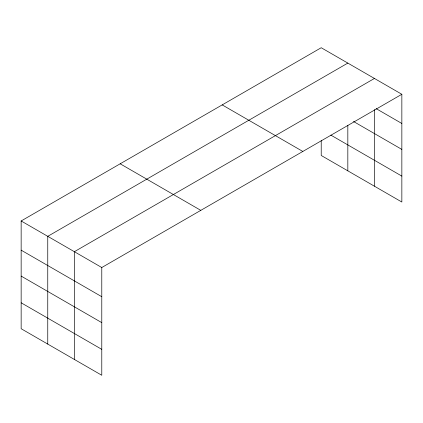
<?xml version="1.0" encoding="UTF-8"?>
<svg xmlns="http://www.w3.org/2000/svg" width="423" height="423" viewBox="0 0 423 423"><rect width="100%" height="100%" fill="white"/><g stroke="black" fill="none" stroke-linecap="round" stroke-linejoin="round"><path stroke-width="0.63" d="M401.85 94.281L321.216 47.73L21.15 220.97L21.15 328.719L101.784 375.27L101.784 267.526L401.85 94.281L401.85 202.03L321.216 155.474L321.216 140.568M347.828 63.09L47.757 236.335L47.757 344.079M374.434 78.456L74.369 251.696L74.369 359.444M376.147 108.632L401.85 123.474M353.485 121.475L401.85 149.398M330.844 135.106L401.85 176.105M222.197 104.899L302.826 151.45M120.174 163.801L200.803 210.353M21.15 220.97L101.784 267.526M21.15 250.162L101.784 296.713M21.15 276.087L101.784 322.638M21.15 302.794L101.784 349.345M374.434 109.589L374.434 186.199M347.828 125.372L347.828 170.839"/></g></svg>
